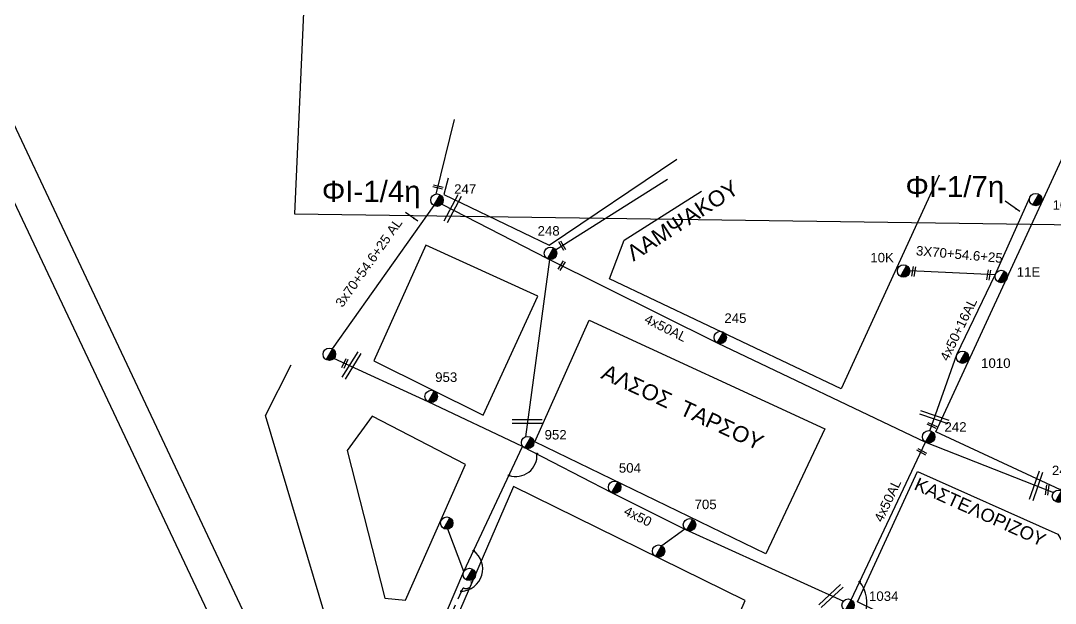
# Model space of a CAD drawing. Header units: millimetres. Extents: x 1421 to 7616, y 908 to 2861.
# Drawn here: x 6541.2 to 6737.6, y 2333.3 to 2443.8 of the extents above; entities that cross this region are included whole.
import ezdxf
from ezdxf.enums import TextEntityAlignment as Align

# ---------------------------------------------------------------- set-up
doc = ezdxf.new("R2010")
doc.units = ezdxf.units.MM
doc.linetypes.add('DASHED', pattern=[19.05, 12.7, -6.35])
for name, color, linetype, lineweight in [('4x50', 7, 'Continuous', 30), ('Γυμνά εναέρια ΧΤ (3Φ) 4x50AL', 7, 'Continuous', 30), ('Γυμνά εναέρια ΧΤ και ΦΟΠ (3Φ)   4x50+16AL', 7, 'Continuous', 30), ('Εναέρια παροχή ΧΤ 4x16', 7, 'SYN_LINE', 30), ('Καλώδια ΧΤ   3x150+50CU', 7, 'DASHED', 30), ('Συνεστραμμένα ΧΤ   3x70+54.6+25 AL', 7, 'SYN_LINE', 30)]:
    doc.layers.add(name, color=color, linetype=linetype, lineweight=lineweight)
for name, color, linetype in [('TEXT ΚΑΛΩΔΙΩΝ', 7, 'Continuous'), ('ΑΓΝΩΣΤΟ ΕΝΑΕΡΙΟ ΚΑΛΩΔΙΟ', 7, 'Continuous'), ('Επιγραφές - Σχήματα', 7, 'Continuous'), ('Μηχανική τομή', 7, 'Continuous'), ('Στύλος ΦΜ', 7, 'Continuous'), ('Στύλος ΦΜ @ 1', 7, 'Continuous'), ('Συνδέσεις', 7, 'Continuous'), ('Τομή', 7, 'Continuous'), ('Υπόβαθρο ΔΕΗ', 7, 'Continuous')]:
    doc.layers.add(name, color=color, linetype=linetype)
doc.styles.add('arial', font='ARIAL.TTF')
doc.styles.get("Standard").update_dxf_attribs({"font": 'ARIAL.TTF', "height": 1.8})
doc.linetypes.add('SYN_LINE', pattern='A,0.5,-0.0001,["/\\/\\/\\/",Standard,S=0.1,R=0,X=0,Y=-0.05],-0.25', length=0.7501)
doc.dimstyles.new('ISO-25', dxfattribs={"dimtxt": 2.5, "dimasz": 2.5, "dimexe": 1.25, "dimexo": 0.625, "dimtad": 1, "dimtxsty": 'Standard', "dimcen": 2.5, "dimadec": 0, "dimazin": 0, "dimtfac": 1, "dimtmove": 0, "dimatfit": 3, "dimfxl": 1, "dimarcsym": 0})

# ---------------------------------------------------------------- blocks, each defined once
blk = doc.blocks.new('ΥΠΑΡΧΩΝ ΤΣΙΜΕΝΤΕΝΙΟΣ ΣΤΥΛΟΣ')
at = {"layer": 'Στύλος ΦΜ'}
blk.add_hatch(color=7, dxfattribs=at).paths.add_polyline_path([(-1.29, -2.28, 0.574793), (2.62, 0, 0.268822), (1.3, 2.27)])
at = {"layer": 'Στύλος ΦΜ', "color": 7}
blk.add_line((-1.29, -2.28), (1.3, 2.27), dxfattribs=at)
blk.add_circle((0, 0), 2.62, dxfattribs=at)
at = {"layer": 'Στύλος ΦΜ', "flags": 4}
for tag, p in [('ΑΡΙΘΜΟΣ', (-4.68, 8.05)), ('ΤΥΠΟΣ', (-4.91, 3.03))]:
    blk.add_attdef(tag, p, '', height=4, dxfattribs=at)
blk = doc.blocks.new('ΤΟΜΗ')
at = {"layer": 'Τομή', "ltscale": 40}
for p, q in [((11.33, -0.65), (-11.4, -0.65)), ((11.33, -3.42), (-11.4, -3.42))]:
    blk.add_line(p, q, dxfattribs=at)
blk = doc.blocks.new('ΜΗΧΑΝΙΚΗ ΤΟΜΗ')
at = {"layer": 'Μηχανική τομή', "ltscale": 40}
for p, q in [((-3.79, 1.21), (3.79, 1.21)), ((3.79, -0.34), (-3.79, -0.34))]:
    blk.add_line(p, q, dxfattribs=at)
blk = doc.blocks.new('_ΣΥΝΔΕΣΗ')
at = {"layer": 'Συνδέσεις', "linetype": 'SYN_LINE', "ltscale": 40}
blk.add_hatch(color=256, dxfattribs=at).paths.add_polyline_path([(0.5, -0.01, 1), (-0.5, -0.01, 1)])
at = {"layer": 'Συνδέσεις'}
blk.add_circle((0, -0.01), 0.5, dxfattribs=at)

msp = doc.modelspace()

# ---------------------------------------------------------------- linework, layer by layer
at = {"layer": '4x50', "color": 133, "lineweight": -3, "ltscale": 0.1}
msp.add_lwpolyline([(6636.46, 2363.08), (6653.35, 2354.3), (6667.27, 2347.4), (6697.34, 2333.74)], dxfattribs=at)
at = {"layer": 'ΑΓΝΩΣΤΟ ΕΝΑΕΡΙΟ ΚΑΛΩΔΙΟ', "color": 173, "lineweight": -3, "ltscale": 0.1}
for points in [[(6642.71, 2400.37), (6663.93, 2413.75)], [(6641.54, 2398.49), (6637, 2364.9)]]:
    msp.add_lwpolyline(points, dxfattribs=at)
at = {"layer": 'ΑΓΝΩΣΤΟ ΕΝΑΕΡΙΟ ΚΑΛΩΔΙΟ', "color": 133, "lineweight": -3, "ltscale": 0.1}
for points in [[(6636.46, 2363.08), (6618.5, 2371.52), (6600.63, 2379.74)], [(6615.64, 2316.66), (6625.32, 2339.37), (6636.46, 2363.08)], [(6625.32, 2339.37), (6622.25, 2347.36)]]:
    msp.add_lwpolyline(points, dxfattribs=at)
at = {"layer": 'Γυμνά εναέρια ΧΤ (3Φ) 4x50AL', "color": 173, "lineweight": -3, "ltscale": 0.1}
for points in [[(6621.12, 2409), (6641.16, 2398.67), (6673.39, 2382.7), (6712.95, 2363.85), (6737.24, 2354.34)], [(6698.82, 2333.99), (6712.95, 2363.85)]]:
    msp.add_lwpolyline(points, dxfattribs=at)
at = {"layer": 'Γυμνά εναέρια ΧΤ και ΦΟΠ (3Φ)   4x50+16AL', "color": 62, "lineweight": -3, "ltscale": 0.1}
msp.add_lwpolyline([(6713.74, 2366.04), (6718.88, 2380.49), (6726.17, 2395.58), (6732.74, 2410.27)], dxfattribs=at)
at = {"layer": 'Εναέρια παροχή ΧΤ 4x16', "color": 133, "lineweight": -3, "ltscale": 0.1}
msp.add_lwpolyline([(6667.27, 2347.4), (6662.85, 2344.24)], dxfattribs=at)
at = {"layer": 'Καλώδια ΧΤ   3x150+50CU', "color": 133, "lineweight": -3, "ltscale": 0.2}
msp.add_lwpolyline([(6647.93, 2300.44, 0.86122), (6646.02, 2301.82), (6619.64, 2323.69), (6625.15, 2336.28, 0.784581), (6626.61, 2337.64, -5.227934)], format="xyb", dxfattribs=at)
at = {"layer": 'Συνεστραμμένα ΧΤ   3x70+54.6+25 AL', "color": 6, "linetype": 'SYN_LINE', "lineweight": -3, "ltscale": 15}
for points in [[(6620.06, 2410.92), (6623.51, 2425.04)], [(6600.35, 2381.56), (6619.63, 2408.73)]]:
    msp.add_lwpolyline(points, dxfattribs=at)
at = {"layer": 'Συνεστραμμένα ΧΤ   3x70+54.6+25 AL', "color": 62, "lineweight": -3, "ltscale": 15}
msp.add_lwpolyline([(6726.17, 2395.58), (6709.94, 2396.37)], dxfattribs=at)
at = {"layer": 'Υπόβαθρο ΔΕΗ', "lineweight": -3, "ltscale": 0.1}
for points in [[(6612.67, 2844.04), (6593.15, 2407.14), (7543.84, 2393.82)], [(6479.33, 2552.54), (6608.39, 2278.77), (6636.4, 2294.79), (6599.81, 2328.21), (6587.62, 2368.92), (6592.53, 2378.53)], [(6778.19, 2407.25), (6762, 2370.54), (6738.55, 2354.82), (6714.86, 2365.82), (6741.87, 2424.11)], [(6622.35, 2413.92), (6621.49, 2410.86), (6641.49, 2401.21), (6665.73, 2417.53)], [(6715.52, 2414.51), (6696.94, 2373.98), (6652.92, 2394.86), (6655.71, 2402.16), (6670.4, 2411.48)]]:
    msp.add_lwpolyline(points, dxfattribs=at)
msp.add_lwpolyline([(6348.5, 2374), (6437.84, 2544.56, 0.230563), (6473.97, 2548.89), (6600.84, 2280.51), (6395.75, 2232.53)], format="xyb", dxfattribs=at)
for points in [[(6618.1, 2401.21), (6608.21, 2379.31), (6628.95, 2369), (6639.37, 2391.55)], [(6638.8, 2363.94), (6649.07, 2387.01), (6693.8, 2366.41), (6682.64, 2342.67)], [(6607.88, 2368.81), (6603.14, 2362.32), (6610.32, 2334.3), (6614.25, 2333.9), (6625.63, 2359.61)], [(6711.39, 2358.3), (6738.04, 2346.45), (6749.56, 2326.88), (6743.62, 2312.17), (6700.05, 2333.62)], [(6678.69, 2333.87), (6634.7, 2355.47), (6621.18, 2324.23), (6648.51, 2301.62), (6673.56, 2322)]]:
    msp.add_lwpolyline(points, close=True, dxfattribs=at)
at = {"layer": 'Υπόβαθρο ΔΕΗ', "lineweight": -3}
for centre, radius, start, end in [((6635.17, 2361.37), 4.01, 251.1225, 4.2603), ((6624.58, 2339.86), 4.29, 273.4951, 53.0809), ((6695.56, 2333.47), 6.26, 279.8289, 38.922)]:
    msp.add_arc(centre, radius, start, end, dxfattribs=at)

# ---------------------------------------------------------------- block references
at = {"layer": 'Μηχανική τομή', "lineweight": -3, "xscale": 0.2499999999999679, "yscale": 0.2499999999999679, "zscale": 0.2499999999999679}
for p, rotation in [((6620.37, 2412.17), 346.0388849379418), ((6643.85, 2401.1), 299.9824876120365), ((6643.77, 2397.42), 239.323440777836), ((6710.56, 2396.26), 261.1700827941315), ((6724.82, 2395.58), 261.1700827941315), ((6602.63, 2378.83), 245.066015694941), ((6714.11, 2366.94), 335.5310688139585), ((6712.17, 2361.96), 331.5564028276298), ((6735.91, 2354.82), 261.1700827941315)]:
    msp.add_blockref('ΜΗΧΑΝΙΚΗ ΤΟΜΗ', p, dxfattribs=dict(at, rotation=rotation))
at = {"layer": 'Στύλος ΦΜ @ 1', "lineweight": -3, "ltscale": 40}
ref = msp.add_blockref('ΥΠΑΡΧΩΝ ΤΣΙΜΕΝΤΕΝΙΟΣ ΣΤΥΛΟΣ', (6620.21, 2409.76), dxfattribs=dict(at, xscale=0.4499999999998181, yscale=0.4499999999998181, zscale=0.4499999999998181))
ref.add_attrib('ΤΥΠΟΣ', '247', (6623.45, 2410.97), dxfattribs={"layer": 'Στύλος ΦΜ', "height": 1.8, "flags": 4})
ref = msp.add_blockref('ΥΠΑΡΧΩΝ ΤΣΙΜΕΝΤΕΝΙΟΣ ΣΤΥΛΟΣ', (6733.85, 2409.87), dxfattribs=dict(at, xscale=0.4499999999998181, yscale=0.4499999999998181, zscale=0.4499999999998181))
ref.add_attrib('ΤΥΠΟΣ', '1033', (6737.05, 2407.93), dxfattribs={"layer": 'Στύλος ΦΜ', "height": 1.8, "flags": 4})
ref = msp.add_blockref('ΥΠΑΡΧΩΝ ΤΣΙΜΕΝΤΕΝΙΟΣ ΣΤΥΛΟΣ', (6641.75, 2399.69), dxfattribs=dict(at, xscale=0.4499999999998181, yscale=0.4499999999998181, zscale=0.4499999999998181))
ref.add_attrib('ΤΥΠΟΣ', '248', (6639.29, 2403.04), dxfattribs={"layer": 'Στύλος ΦΜ', "height": 1.8, "flags": 4})
ref = msp.add_blockref('ΥΠΑΡΧΩΝ ΤΣΙΜΕΝΤΕΝΙΟΣ ΣΤΥΛΟΣ', (6708.76, 2396.32), dxfattribs=dict(at, xscale=0.4499999999998181, yscale=0.4499999999998181, zscale=0.4499999999998181))
ref.add_attrib('ΑΡΙΘΜΟΣ', '10Κ', (6702.45, 2397.97), dxfattribs={"layer": 'Στύλος ΦΜ', "height": 1.8, "flags": 4})
ref = msp.add_blockref('ΥΠΑΡΧΩΝ ΤΣΙΜΕΝΤΕΝΙΟΣ ΣΤΥΛΟΣ', (6727.31, 2395.28), dxfattribs=dict(at, xscale=0.4499999999998181, yscale=0.4499999999998181, zscale=0.4499999999998181))
ref.add_attrib('ΤΥΠΟΣ', '11Ε', (6730.25, 2395.25), dxfattribs={"layer": 'Στύλος ΦΜ', "height": 1.8, "flags": 4})
ref = msp.add_blockref('ΥΠΑΡΧΩΝ ΤΣΙΜΕΝΤΕΝΙΟΣ ΣΤΥΛΟΣ', (6673.97, 2383.72), dxfattribs=dict(at, xscale=0.4499999999998181, yscale=0.4499999999998181, zscale=0.4499999999998181))
ref.add_attrib('ΤΥΠΟΣ', '245', (6674.75, 2386.49), dxfattribs={"layer": 'Στύλος ΦΜ', "height": 1.8, "flags": 4})
at = {"layer": 'Στύλος ΦΜ @ 1', "lineweight": -3, "ltscale": 40, "xscale": 0.4499999999998181, "yscale": 0.4499999999998181, "zscale": 0.4499999999998181}
for p in [(6599.77, 2380.54), (6622.05, 2348.53), (6662.26, 2343.22), (6626.34, 2338.79)]:
    msp.add_blockref('ΥΠΑΡΧΩΝ ΤΣΙΜΕΝΤΕΝΙΟΣ ΣΤΥΛΟΣ', p, dxfattribs=at)
at = {"layer": 'Στύλος ΦΜ @ 1', "lineweight": -3, "ltscale": 40}
ref = msp.add_blockref('ΥΠΑΡΧΩΝ ΤΣΙΜΕΝΤΕΝΙΟΣ ΣΤΥΛΟΣ', (6719.94, 2379.98), dxfattribs=dict(at, xscale=0.4499999999998181, yscale=0.4499999999998181, zscale=0.4499999999998181))
ref.add_attrib('ΤΥΠΟΣ', '1010', (6723.48, 2377.96), dxfattribs={"layer": 'Στύλος ΦΜ', "height": 1.8, "flags": 4})
ref = msp.add_blockref('ΥΠΑΡΧΩΝ ΤΣΙΜΕΝΤΕΝΙΟΣ ΣΤΥΛΟΣ', (6619.09, 2372.55), dxfattribs=dict(at, xscale=0.4499999999998181, yscale=0.4499999999998181, zscale=0.4499999999998181))
ref.add_attrib('ΤΥΠΟΣ', '953', (6619.85, 2375.3), dxfattribs={"layer": 'Στύλος ΦΜ', "height": 1.8, "flags": 4})
ref = msp.add_blockref('ΥΠΑΡΧΩΝ ΤΣΙΜΕΝΤΕΝΙΟΣ ΣΤΥΛΟΣ', (6713.53, 2364.88), dxfattribs=dict(at, xscale=0.4499999999998181, yscale=0.4499999999998181, zscale=0.4499999999998181))
ref.add_attrib('ΑΡΙΘΜΟΣ', '242', (6716.53, 2365.86), dxfattribs={"layer": 'Στύλος ΦΜ', "height": 1.8, "flags": 4})
ref = msp.add_blockref('ΥΠΑΡΧΩΝ ΤΣΙΜΕΝΤΕΝΙΟΣ ΣΤΥΛΟΣ', (6637.4, 2363.79), dxfattribs=dict(at, xscale=0.4499999999998181, yscale=0.4499999999998181, zscale=0.4499999999998181))
ref.add_attrib('ΤΥΠΟΣ', '952', (6640.62, 2364.38), dxfattribs={"layer": 'Στύλος ΦΜ', "height": 1.8, "flags": 4})
ref = msp.add_blockref('ΥΠΑΡΧΩΝ ΤΣΙΜΕΝΤΕΝΙΟΣ ΣΤΥΛΟΣ', (6653.93, 2355.32), dxfattribs=dict(at, xscale=0.4499999999998181, yscale=0.4499999999998181, zscale=0.4499999999998181))
ref.add_attrib('ΤΥΠΟΣ', '504', (6654.72, 2358.09), dxfattribs={"layer": 'Στύλος ΦΜ', "height": 1.8, "flags": 4})
ref = msp.add_blockref('ΥΠΑΡΧΩΝ ΤΣΙΜΕΝΤΕΝΙΟΣ ΣΤΥΛΟΣ', (6738.17, 2353.62), dxfattribs=dict(at, xscale=0.4499999999998181, yscale=0.4499999999998181, zscale=0.4499999999998181))
ref.add_attrib('ΑΡΙΘΜΟΣ', '244', (6736.92, 2357.62), dxfattribs={"layer": 'Στύλος ΦΜ', "height": 1.8, "flags": 4})
ref = msp.add_blockref('ΥΠΑΡΧΩΝ ΤΣΙΜΕΝΤΕΝΙΟΣ ΣΤΥΛΟΣ', (6668.13, 2348.2), dxfattribs=dict(at, xscale=0.4499999999998181, yscale=0.4499999999998181, zscale=0.4499999999998181))
ref.add_attrib('ΤΥΠΟΣ', '705', (6669.09, 2351.17), dxfattribs={"layer": 'Στύλος ΦΜ', "height": 1.8, "flags": 4})
ref = msp.add_blockref('ΥΠΑΡΧΩΝ ΤΣΙΜΕΝΤΕΝΙΟΣ ΣΤΥΛΟΣ', (6698.23, 2332.97), dxfattribs=dict(at, xscale=0.4499999999998181, yscale=0.4499999999998181, zscale=0.4499999999998181))
ref.add_attrib('ΤΥΠΟΣ', '1034', (6702.2, 2333.77), dxfattribs={"layer": 'Στύλος ΦΜ', "height": 1.8, "flags": 4})
at = {"layer": 'Συνδέσεις', "lineweight": -3, "xscale": 0.25, "yscale": 0.25, "zscale": 0.25}
for p in [(6639.17, 2361.67), (6633.87, 2357.58), (6627.16, 2343.29), (6700.43, 2337.41), (6624.84, 2335.59)]:
    msp.add_blockref('_ΣΥΝΔΕΣΗ', p, dxfattribs=at)
at = {"layer": 'Τομή', "lineweight": -3}
for p, xscale, yscale, zscale, rotation in [((6622.69, 2408.36), 0.25, 0.25, 0.25, 62.3554470948844), ((6604.44, 2378.16), 0.2499999999999999, 0.2499999999999999, 0.2499999999999999, 238.0323365377389), ((6714.82, 2369.07), 0.25, 0.25, 0.25, 341.0423329372885), ((6733.41, 2355.73), 0.25, 0.25, 0.25, 70.68373583370911), ((6694.62, 2335.07), 0.25, 0.25, 0.25, 43.29656259847264)]:
    msp.add_blockref('ΤΟΜΗ', p, dxfattribs=dict(at, xscale=xscale, yscale=yscale, zscale=zscale, rotation=rotation))
at = {"layer": 'Τομή', "lineweight": -3, "xscale": 0.25, "yscale": 0.25, "zscale": 0.25}
msp.add_blockref('ΤΟΜΗ', (6637.32, 2368.25), dxfattribs=at)

# ---------------------------------------------------------------- texts
at = {"lineweight": -3, "ltscale": 40, "width": 64.8866, "attachment_point": 1, "style": 'arial'}
for s, insert, char_height, rotation in [('ΛΑΜΨΑΚΟΥ', (6655.84, 2400.59), 3, 32.9644), ('ΑΛΣΟΣ  ΤΑΡΣΟΥ', (6652.4, 2378.79), 3, 335.2891), ('ΚΑΣΤΕΛΟΡΙΖΟΥ', (6711.59, 2357.27), 2.5, 335.8212)]:
    msp.add_mtext(s, dxfattribs=dict(at, insert=insert, char_height=char_height, rotation=rotation))
at = {"layer": 'TEXT ΚΑΛΩΔΙΩΝ', "lineweight": -3, "ltscale": 0.1, "style": 'arial'}
for s, rotation, p in [(' 3x70+54.6+25 AL', 54.6479, (6607.05, 2397.63)), ('3Χ70+54.6+25', 354.924, (6719.36, 2399.49)), ('4x50+16AL', 64.2043, (6719.18, 2385.26)), (' 4x50AL', 333.6294, (6663.3, 2385.69)), (' 4x50AL', 64.6681, (6705.58, 2352.48)), ('4x50', 333.6421, (6658.34, 2349.81))]:
    msp.add_text(s, height=1.8, rotation=rotation, dxfattribs=at).set_placement(p, align=Align.MIDDLE_CENTER)
at = {"layer": 'Επιγραφές - Σχήματα', "lineweight": -3, "ltscale": 0.2, "char_height": 4, "width": 19.6719, "attachment_point": 1}
for s, insert in [('ΦΙ-1/7η', (6709.12, 2414.34)), ('ΦΙ-1/4η', (6598.34, 2413.43))]:
    msp.add_mtext(s, dxfattribs=dict(at, insert=insert))

# ---------------------------------------------------------------- leaders
at = {"layer": 'Επιγραφές - Σχήματα', "lineweight": -3, "ltscale": 40}
for points in [[(6730.85, 2407.6), (6728.07, 2409.57)], [(6616.57, 2405.78), (6614.23, 2407.45)]]:
    msp.add_leader(points, dimstyle='ISO-25', override={"dimasz": 1, "dimtad": 0}, dxfattribs=at)

doc.saveas('drawing.dxf')
